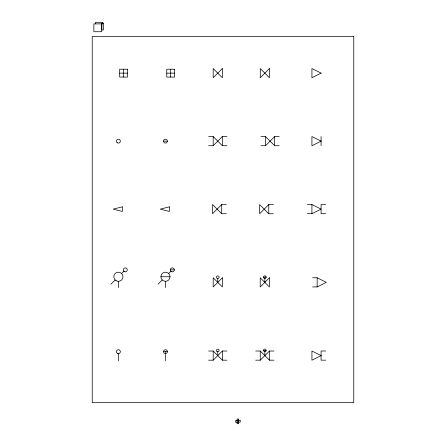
<?xml version="1.0" encoding="UTF-8"?>
<svg xmlns="http://www.w3.org/2000/svg" width="446" height="446" viewBox="0 0 446 446"><rect width="100%" height="100%" fill="white"/><g stroke="black" fill="none" stroke-linecap="round" stroke-linejoin="round"><path stroke-width="0.67" d="M208.611 145.719L213.194 145.719L222.348 136.565L226.925 136.565M110.937 284.197L115.146 279.988M121.619 273.515L123.904 271.229M260.916 145.725L265.493 145.725L274.652 136.571L279.229 136.571M226.273 204.563L221.695 204.563L212.536 213.723L212.536 204.563L221.695 213.723L226.273 213.723M158.018 284.197L162.221 279.988M168.7 273.515L170.98 271.229M273.353 204.597L268.771 204.597L259.617 213.751L259.617 204.597L268.771 213.751L273.353 213.751M208.611 360.184L213.194 360.184L222.348 351.03L226.925 351.03M255.692 360.184L260.269 360.184L269.423 351.03L274.006 351.03M119.69 73.138L127.539 73.138M166.765 73.138L174.615 73.138M208.611 136.565L213.194 136.565L222.348 145.719L226.925 145.719M260.916 136.571L265.493 136.571L274.652 145.725L279.229 145.725M163.515 141.142L167.406 141.142A1.946 1.946 0 0 0 164.49 139.459A1.946 1.946 0 0 0 164.49 142.826A1.946 1.946 0 0 0 167.406 141.142M307.344 204.541L311.927 204.541L321.081 209.118L311.927 213.745L311.927 204.541M325.658 204.541L321.081 204.541L321.081 213.695L325.658 213.695M307.344 213.695L311.927 213.695M170.4 269.841L174.336 269.841M160.9 276.749L170.021 276.749A4.56 4.56 0 0 0 163.18 272.801A4.56 4.56 0 0 0 163.18 280.701A4.56 4.56 0 0 0 170.021 276.749M263.536 277.139L266.156 277.139M312.579 277.769L317.156 277.769L326.31 282.351L317.156 286.979L317.156 277.769M312.579 286.929L317.156 286.929M263.536 350.372L266.156 350.372A1.31 1.31 0 0 1 264.194 351.509A1.31 1.31 0 0 1 264.194 349.24A1.31 1.31 0 0 1 266.156 350.372M208.611 351.03L213.194 351.03L222.348 360.184L226.925 360.184M255.692 351.03L260.269 351.03L269.423 360.184L274.006 360.184M325.658 351.002L321.081 351.002L321.081 360.162L325.658 360.162M163.515 351.671L167.406 351.671A1.946 1.946 0 0 0 164.49 349.987A1.946 1.946 0 0 0 164.49 353.355A1.946 1.946 0 0 0 167.406 351.671M237.121 420.561L238.66 420.561M237.121 422.228L238.66 422.228M321.081 136.537L321.081 145.697M274.652 136.571L274.652 145.725M269.423 351.03L269.423 360.184M268.771 204.597L268.771 213.751M265.493 136.571L265.493 145.725M264.846 277.797L264.846 282.374M264.846 351.03L264.846 355.607M260.269 351.03L260.269 360.184M238.688 420.656L238.688 422.133M222.348 136.565L222.348 145.719M222.348 351.03L222.348 360.184M221.695 204.563L221.695 213.723M217.771 278.516L217.771 282.374M217.771 351.743L217.771 355.607M213.194 136.565L213.194 145.719M213.194 351.03L213.194 360.184M170.69 69.214L170.69 77.069M165.46 281.326L165.46 287.603M165.46 351.671L165.46 360.836M123.614 69.214L123.614 77.069M118.385 281.326L118.385 287.603M118.385 353.633L118.385 360.836M101.716 23.889L101.716 31.733L93.866 31.733L93.866 23.889L102.625 23.867L102.625 22.3L95.511 22.3L95.511 23.867M222.348 68.561L213.194 77.721L213.194 68.561L222.348 77.721L222.348 68.561M269.423 68.561L260.269 77.721L260.269 68.561L269.423 77.721L269.423 68.561M222.348 277.797L213.194 286.951L213.194 277.797L222.348 286.951L222.348 277.797M269.395 277.791L260.235 286.945L260.235 277.791L269.395 286.945L269.395 277.791M321.081 73.116L311.927 77.743L311.927 68.539L321.081 73.116M321.081 141.114L311.927 145.747L311.927 136.537L321.081 141.114M321.081 355.579L311.927 360.212L311.927 351.002L321.081 355.579M122.316 206.844L113.15 209.141L122.316 211.443L122.316 206.844M169.396 206.844L160.231 209.141L169.396 211.443L169.396 206.844M103.405 23.086L101.839 23.086L101.839 29.954L103.405 29.954L103.405 23.086M353.773 36.527L92.227 36.527L92.227 402.682L353.773 402.682L353.773 36.527M127.539 69.214L119.69 69.214L119.69 77.069L127.539 77.069L127.539 69.214M174.615 69.214L166.765 69.214L166.765 77.069L174.615 77.069L174.615 69.214M238.66 419.089L237.121 419.089L237.121 423.7L238.66 423.7L238.66 419.089M240.232 420.656L235.549 420.656L235.549 422.133L240.232 422.133L240.232 420.656M217.035 351.52A1.31 1.31 0 0 0 219.075 350.528A1.31 1.31 0 0 0 217.196 349.257A1.31 1.31 0 0 0 217.035 351.52M117.404 353.371A1.962 1.962 0 0 0 120.348 351.671A1.962 1.962 0 0 0 117.404 349.971A1.962 1.962 0 0 0 117.404 353.371M264.11 278.226A1.31 1.31 0 0 0 266.15 277.239A1.31 1.31 0 0 0 264.277 275.962A1.31 1.31 0 0 0 264.11 278.226M217.113 278.337A1.31 1.31 0 0 0 219.081 277.206A1.31 1.31 0 0 0 217.113 276.068A1.31 1.31 0 0 0 217.113 278.337M171.264 271.475A1.968 1.968 0 0 0 174.33 269.986A1.968 1.968 0 0 0 171.509 268.074A1.968 1.968 0 0 0 171.264 271.475M124.311 271.542A1.962 1.962 0 0 0 127.255 269.841A1.962 1.962 0 0 0 124.311 268.146A1.962 1.962 0 0 0 124.311 271.542M116.094 280.712A4.577 4.577 0 0 0 122.962 276.749A4.577 4.577 0 0 0 116.094 272.785A4.577 4.577 0 0 0 116.094 280.712M117.281 142.765A1.962 1.962 0 0 0 120.342 141.282A1.962 1.962 0 0 0 117.527 139.375A1.962 1.962 0 0 0 117.281 142.765"/></g></svg>
